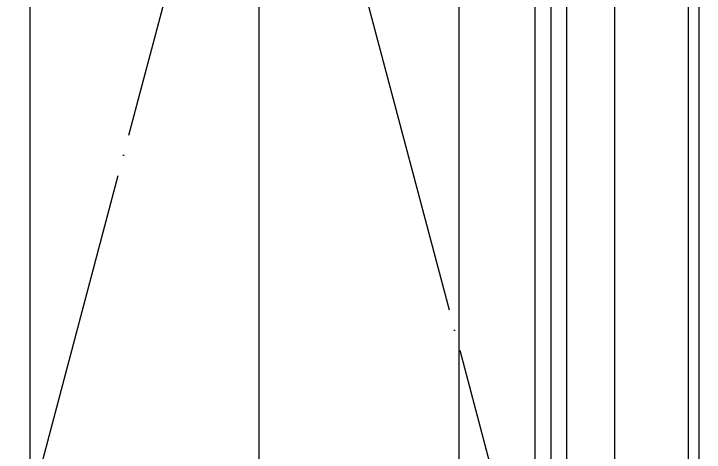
# Model space of a CAD drawing. Header units: millimetres. Extents: x 0 to 356400, y 0 to 68257.
# Drawn here: x 289456 to 291941, y 36386 to 37966 of the extents above; entities that cross this region are included whole.
import ezdxf

# ---------------------------------------------------------------- set-up
doc = ezdxf.new("R2010")
doc.units = ezdxf.units.MM
doc.header["$LTSCALE"] = 75
doc.linetypes.add('주단면도-1$0$CEN', pattern=[62, 60, -1, 0, -1])
doc.layers.add('8', color=8, linetype='Continuous')
doc.layers.add('주단면도-1$0$A-FLOR-OPEN-BELO', color=6, linetype='주단면도-1$0$CEN')

# ---------------------------------------------------------------- blocks, each defined once
blk = doc.blocks.new('G$C90CD5245')
at = {"layer": '8', "linetype": 'Continuous'}
for p, q in [((4250.4, 24201.9, -51500), (4250.4, 7109.5, -51500)), ((4970.4, 22527.3), (4970.4, 7088.8, -51500)), ((5530.3, 22490.3, 0), (5530.3, 1241.5, -51449.9)), ((5835.3, 1222.8, -51500), (5835.3, 22490.3, 0)), ((5530.3, 22390.3, 0), (5530.3, 1241.5, 0)), ((5835.3, 1241.5, 0), (5835.3, 22390.3, 0)), ((3425.4, 17137.1, -51500), (3425.4, 259.3, -51500)), ((5243.6, 17143.3, -51500), (5243.6, 208.6, -51500)), ((5300.6, 17143.3, -51500), (5300.6, 208.6, -51500)), ((5357.6, 17143.3, -51500), (5357.6, 208.6, -51500)), ((5795.4, 17143.3, -51500), (5795.4, 259.3, -51500))]:
    blk.add_line(p, q, dxfattribs=at)

msp = doc.modelspace()

# ---------------------------------------------------------------- linework, layer by layer
at = {"layer": '주단면도-1$0$A-FLOR-OPEN-BELO'}
for p, q in [((287488.3, 50238.6), (293238.3, 28538.6)), ((287488.3, 28538.6), (293238.3, 50238.6))]:
    msp.add_line(p, q, dxfattribs=at)

# ---------------------------------------------------------------- block references
msp.add_blockref('G$C90CD5245', (286088.3, 28359.3))

doc.saveas('drawing.dxf')
